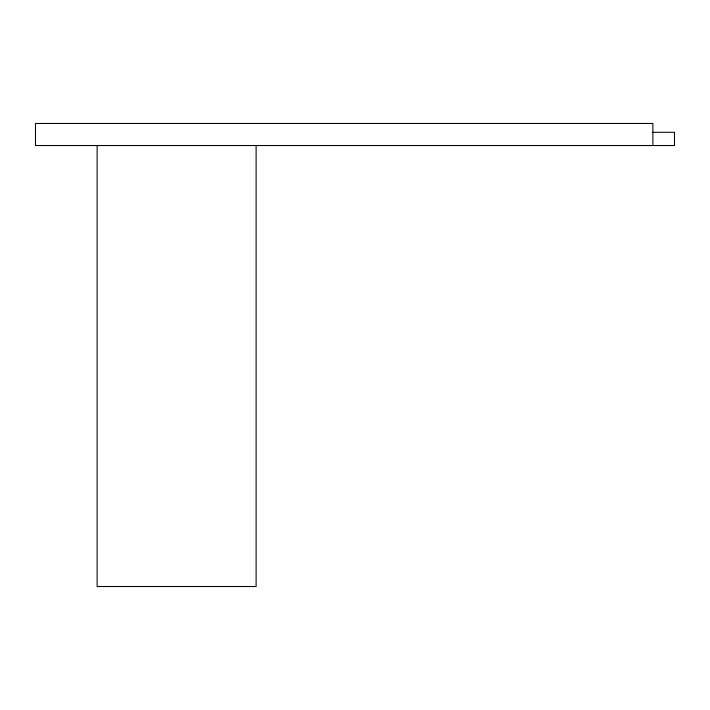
<?xml version="1.0" encoding="UTF-8"?>
<svg xmlns="http://www.w3.org/2000/svg" width="710" height="710" viewBox="0 0 710 710"><rect width="100%" height="100%" fill="white"/><g stroke="black" fill="none" stroke-linecap="round" stroke-linejoin="round"><path stroke-width="1.06" d="M652.889 132.3L674.5 132.3L674.5 145.532L35.5 145.532L35.5 123.478L652.889 123.478L652.889 145.532M256.115 145.532L256.115 586.522L97.128 586.522L97.128 145.532"/></g></svg>
